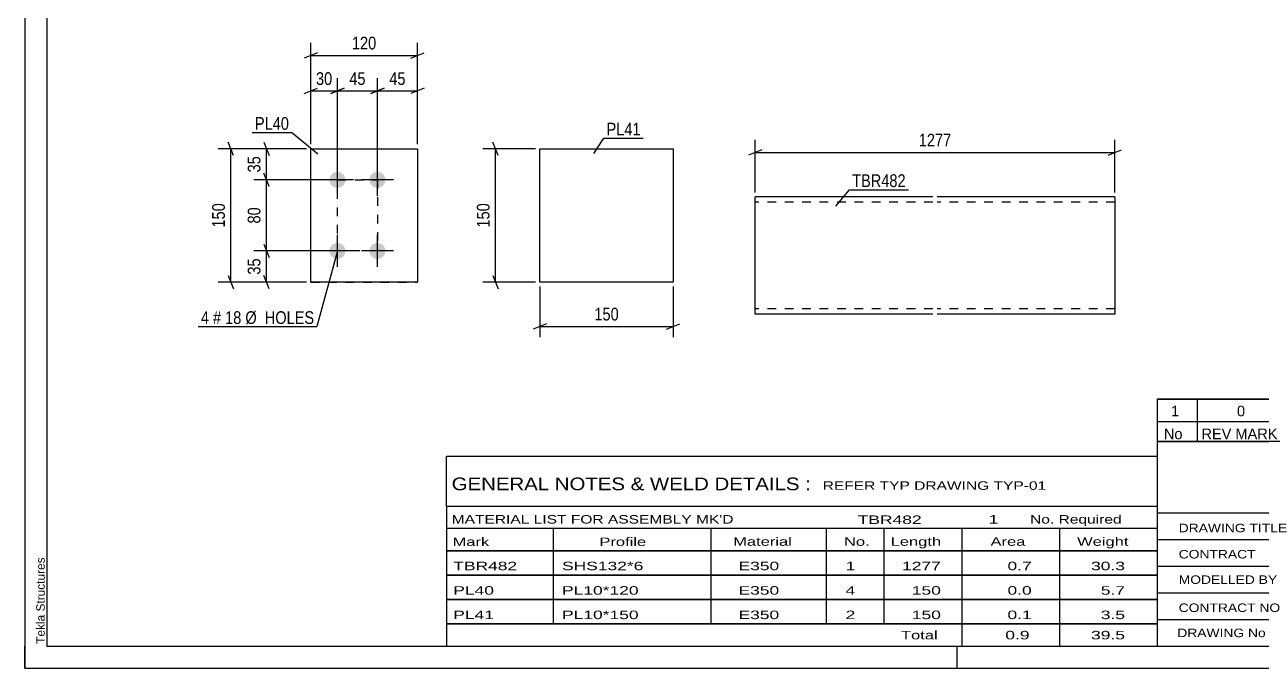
# Model space of a CAD drawing. Header units: millimetres. Extents: x 0 to 420, y 0 to 297.
# Drawn here: x 0 to 278.7, y 0 to 144.8 of the extents above; entities that cross this region are included whole.
import ezdxf

# ---------------------------------------------------------------- set-up
doc = ezdxf.new("R2010")
doc.units = ezdxf.units.MM
doc.linetypes.add('DXK_LINE_DOT2', pattern=[3.9198, 1.9599, -1.9599])
doc.styles.add('Arial', font='ARIAL.TTF', dxfattribs={"height": 0.2})
doc.styles.add('Arial Narrow', font='ARIALN.TTF', dxfattribs={"height": 0.2})

# ---------------------------------------------------------------- blocks, each defined once
blk = doc.blocks.new('Unknown-581592121-1127')
at = {"color": 5, "linetype": 'Continuous'}
for p, q in [((0, 297), (0, 0)), ((5, 292), (5, 5)), ((0, 0), (0, 5)), ((5, 5), (415, 5)), ((210, 0), (210, 5)), ((0, 0), (420, 0))]:
    blk.add_line(p, q, dxfattribs=at)
at = {"color": 174, "linetype": 'Continuous', "style": 'Arial'}
blk.add_text('Tekla Structures', height=1.9102, rotation=90, dxfattribs=at).set_placement((4.5, 5.5))
blk = doc.blocks.new('Bolt-581592121-2103 - 2040')
at = {"linetype": 'Continuous'}
for points in [[(70.42, 108.12), (70.04, 108.16), (69.69, 108.27), (69.36, 108.46), (69.08, 108.71), (68.86, 109.02), (68.71, 109.36), (68.63, 109.73), (68.63, 110.11), (68.71, 110.47), (68.86, 110.82), (69.08, 111.12), (69.36, 111.37), (69.69, 111.56), (70.04, 111.68), (70.42, 111.72), (70.79, 111.68), (71.15, 111.56), (71.48, 111.37), (71.76, 111.12), (71.98, 110.82), (72.13, 110.47), (72.21, 110.11), (72.21, 109.73), (72.13, 109.36), (71.98, 109.02), (71.76, 108.71), (71.48, 108.46), (71.15, 108.27), (70.79, 108.16)], [(79.42, 108.12), (79.04, 108.16), (78.69, 108.27), (78.36, 108.46), (78.08, 108.71), (77.86, 109.02), (77.71, 109.36), (77.63, 109.73), (77.63, 110.11), (77.71, 110.47), (77.86, 110.82), (78.08, 111.12), (78.36, 111.37), (78.69, 111.56), (79.04, 111.68), (79.42, 111.72), (79.79, 111.68), (80.15, 111.56), (80.48, 111.37), (80.76, 111.12), (80.98, 110.82), (81.13, 110.47), (81.21, 110.11), (81.21, 109.73), (81.13, 109.36), (80.98, 109.02), (80.76, 108.71), (80.48, 108.46), (80.15, 108.27), (79.79, 108.16)], [(70.42, 92.12), (70.04, 92.16), (69.69, 92.27), (69.36, 92.46), (69.08, 92.71), (68.86, 93.02), (68.71, 93.36), (68.63, 93.73), (68.63, 94.11), (68.71, 94.47), (68.86, 94.82), (69.08, 95.12), (69.36, 95.37), (69.69, 95.56), (70.04, 95.68), (70.42, 95.72), (70.79, 95.68), (71.15, 95.56), (71.48, 95.37), (71.76, 95.12), (71.98, 94.82), (72.13, 94.47), (72.21, 94.11), (72.21, 93.73), (72.13, 93.36), (71.98, 93.02), (71.76, 92.71), (71.48, 92.46), (71.15, 92.27), (70.79, 92.16)], [(79.42, 92.12), (79.04, 92.16), (78.69, 92.27), (78.36, 92.46), (78.08, 92.71), (77.86, 93.02), (77.71, 93.36), (77.63, 93.73), (77.63, 94.11), (77.71, 94.47), (77.86, 94.82), (78.08, 95.12), (78.36, 95.37), (78.69, 95.56), (79.04, 95.68), (79.42, 95.72), (79.79, 95.68), (80.15, 95.56), (80.48, 95.37), (80.76, 95.12), (80.98, 94.82), (81.13, 94.47), (81.21, 94.11), (81.21, 93.73), (81.13, 93.36), (80.98, 93.02), (80.76, 92.71), (80.48, 92.46), (80.15, 92.27), (79.79, 92.16)]]:
    blk.add_hatch(color=1, dxfattribs=at).paths.add_polyline_path(points)
at = {"color": 1, "linetype": 'Continuous'}
for p, q in [((70.42, 106.32), (70.42, 113.52)), ((79.42, 106.32), (79.42, 113.52)), ((74.02, 109.92), (66.82, 109.92)), ((83.02, 109.92), (75.82, 109.92)), ((70.42, 90.32), (70.42, 97.52)), ((79.42, 90.32), (79.42, 97.52)), ((74.02, 93.92), (66.82, 93.92)), ((83.02, 93.92), (75.82, 93.92))]:
    blk.add_line(p, q, dxfattribs=at)
blk = doc.blocks.new('Part-581592121-2108 - 2040')
at = {"color": 2, "linetype": 'Continuous'}
for p, q in [((64.42, 116.92), (88.42, 116.92)), ((64.42, 86.92), (64.42, 116.92)), ((88.42, 116.92), (88.42, 116.92)), ((88.42, 116.92), (88.42, 86.92)), ((88.42, 86.92), (64.42, 86.92)), ((64.42, 86.92), (64.42, 86.92))]:
    blk.add_line(p, q, dxfattribs=at)
at = {"color": 7, "linetype": 'DXK_LINE_DOT2'}
for p, q in [((64.42, 116.92), (88.42, 116.92)), ((64.42, 86.92), (88.42, 86.92)), ((64.42, 86.92), (64.42, 86.92))]:
    blk.add_line(p, q, dxfattribs=at)
blk = doc.blocks.new('Part-581592121-2231 - 2225')
at = {"color": 2, "linetype": 'Continuous'}
for p, q in [((116.03, 116.92), (146.03, 116.92)), ((116.03, 86.92), (116.03, 116.92)), ((146.03, 116.92), (146.03, 86.92)), ((146.03, 86.92), (116.03, 86.92))]:
    blk.add_line(p, q, dxfattribs=at)
blk = doc.blocks.new('Part-581592121-2256 - 2248')
at = {"color": 2, "linetype": 'Continuous'}
for p, q in [((204.49, 106.08), (164.49, 106.08)), ((164.49, 79.86), (164.49, 106.08)), ((245.49, 106.08), (205.49, 106.08)), ((245.49, 106.08), (245.49, 105.9)), ((245.49, 105.9), (245.49, 103.68)), ((245.49, 103.68), (245.49, 79.68)), ((164.49, 79.68), (164.49, 79.86)), ((204.49, 79.68), (164.49, 79.68)), ((245.49, 79.68), (205.49, 79.68))]:
    blk.add_line(p, q, dxfattribs=at)
at = {"color": 7, "linetype": 'DXK_LINE_DOT2'}
for p, q in [((204.49, 104.88), (164.49, 104.88)), ((245.49, 104.88), (205.49, 104.88)), ((245.49, 105.38), (245.49, 103.68)), ((164.49, 80.88), (164.49, 80.97)), ((204.49, 80.88), (164.49, 80.88)), ((245.49, 80.88), (205.49, 80.88)), ((245.49, 80.97), (245.49, 81.16)), ((245.49, 80.88), (245.49, 80.97)), ((245.49, 80.88), (245.49, 80.97)), ((164.49, 79.68), (164.49, 79.68))]:
    blk.add_line(p, q, dxfattribs=at)
blk = doc.blocks.new('Rectangle-581592121-2210 - 2040')
at = {"color": 1, "linetype": 'DXK_LINE_DOT2'}
blk.add_lwpolyline([(70.42, 109.92), (79.42, 109.92), (79.42, 93.92), (70.42, 93.92), (70.42, 109.92)], close=True, dxfattribs=at)
blk = doc.blocks.new('StraightDimension-581592121-2133 - 2040')
at = {"color": 7, "linetype": 'Continuous'}
for p, q in [((70.42, 110.92), (70.42, 132.77)), ((79.42, 110.92), (79.42, 132.77)), ((68.92, 129.32), (71.92, 130.52)), ((70.42, 129.92), (79.42, 129.92)), ((80.92, 130.52), (77.92, 129.32))]:
    blk.add_line(p, q, dxfattribs=at)
at = {"color": 0}
blk.add_wipeout([(77.35, 130.67), (77.35, 134.87), (72.49, 134.87), (72.49, 130.67)], dxfattribs=at)
at = {"color": 3, "style": 'Arial Narrow'}
blk.add_text('45', height=2.863, dxfattribs=at).set_placement((73.09, 131.27))
blk = doc.blocks.new('StraightDimension-581592121-2165 - 2040')
at = {"color": 7, "linetype": 'Continuous'}
for p, q in [((53.82, 95.42), (55.02, 92.42)), ((69.42, 93.92), (51.57, 93.92)), ((54.42, 86.92), (54.42, 93.92)), ((63.42, 86.92), (51.57, 86.92)), ((55.02, 85.42), (53.82, 88.42))]:
    blk.add_line(p, q, dxfattribs=at)
at = {"color": 0}
blk.add_wipeout([(53.67, 92.85), (49.47, 92.85), (49.47, 87.99), (53.67, 87.99)], dxfattribs=at)
at = {"color": 3, "style": 'Arial Narrow'}
blk.add_text('35', height=2.863, rotation=90.0002, dxfattribs=at).set_placement((53.07, 88.59))
blk = doc.blocks.new('StraightDimension-581592121-2123 - 2040')
at = {"color": 7, "linetype": 'Continuous'}
for p, q in [((64.42, 117.92), (64.42, 132.77)), ((70.42, 110.92), (70.42, 132.77)), ((62.92, 129.32), (65.92, 130.52)), ((64.42, 129.92), (70.42, 129.92)), ((71.92, 130.52), (68.92, 129.32))]:
    blk.add_line(p, q, dxfattribs=at)
at = {"color": 0}
blk.add_wipeout([(69.85, 130.67), (69.85, 134.87), (64.99, 134.87), (64.99, 130.67)], dxfattribs=at)
at = {"color": 3, "style": 'Arial Narrow'}
blk.add_text('30', height=2.863, dxfattribs=at).set_placement((65.59, 131.27))
blk = doc.blocks.new('StraightDimension-581592121-2112 - 2040')
at = {"color": 7, "linetype": 'Continuous'}
for p, q in [((64.42, 117.92), (64.42, 140.77)), ((88.42, 117.92), (88.42, 140.77)), ((65.92, 138.52), (62.92, 137.32)), ((64.42, 137.92), (88.42, 137.92)), ((86.92, 137.32), (89.92, 138.52))]:
    blk.add_line(p, q, dxfattribs=at)
at = {"color": 0}
blk.add_wipeout([(79.76, 138.67), (79.76, 142.87), (73.08, 142.87), (73.08, 138.67)], dxfattribs=at)
at = {"color": 3, "style": 'Arial Narrow'}
blk.add_text('120', height=2.863, dxfattribs=at).set_placement((73.68, 139.27))
blk = doc.blocks.new('StraightDimension-581592121-2143 - 2040')
at = {"color": 7, "linetype": 'Continuous'}
for p, q in [((79.42, 110.92), (79.42, 132.77)), ((88.42, 117.92), (88.42, 132.77)), ((77.92, 129.32), (80.92, 130.52)), ((79.42, 129.92), (88.42, 129.92)), ((89.92, 130.52), (86.92, 129.32))]:
    blk.add_line(p, q, dxfattribs=at)
at = {"color": 0}
blk.add_wipeout([(86.35, 130.67), (86.35, 134.87), (81.49, 134.87), (81.49, 130.67)], dxfattribs=at)
at = {"color": 3, "style": 'Arial Narrow'}
blk.add_text('45', height=2.863, dxfattribs=at).set_placement((82.09, 131.27))
blk = doc.blocks.new('StraightDimension-581592121-2154 - 2040')
at = {"color": 7, "linetype": 'Continuous'}
for p, q in [((47.02, 115.42), (45.82, 118.42)), ((63.42, 116.92), (43.57, 116.92)), ((46.42, 86.92), (46.42, 116.92)), ((63.42, 86.92), (43.57, 86.92)), ((45.82, 88.42), (47.02, 85.42))]:
    blk.add_line(p, q, dxfattribs=at)
at = {"color": 0}
blk.add_wipeout([(45.67, 105.26), (41.47, 105.26), (41.47, 98.58), (45.67, 98.58)], dxfattribs=at)
at = {"color": 3, "style": 'Arial Narrow'}
blk.add_text('150', height=2.863, rotation=90.0002, dxfattribs=at).set_placement((45.07, 99.18))
blk = doc.blocks.new('StraightDimension-581592121-2181 - 2040')
at = {"color": 7, "linetype": 'Continuous'}
for p, q in [((69.42, 109.92), (51.57, 109.92)), ((55.02, 108.42), (53.82, 111.42)), ((54.42, 93.92), (54.42, 109.92)), ((53.82, 95.42), (55.02, 92.42)), ((69.42, 93.92), (51.57, 93.92))]:
    blk.add_line(p, q, dxfattribs=at)
at = {"color": 0}
blk.add_wipeout([(53.67, 104.35), (49.47, 104.35), (49.47, 99.49), (53.67, 99.49)], dxfattribs=at)
at = {"color": 3, "style": 'Arial Narrow'}
blk.add_text('80', height=2.863, rotation=90.0002, dxfattribs=at).set_placement((53.07, 100.09))
blk = doc.blocks.new('StraightDimension-581592121-2194 - 2040')
at = {"color": 7, "linetype": 'Continuous'}
for p, q in [((53.82, 118.42), (55.02, 115.42)), ((63.42, 116.92), (51.57, 116.92)), ((54.42, 109.92), (54.42, 116.92)), ((69.42, 109.92), (51.57, 109.92)), ((55.02, 108.42), (53.82, 111.42))]:
    blk.add_line(p, q, dxfattribs=at)
at = {"color": 0}
blk.add_wipeout([(53.67, 115.85), (49.47, 115.85), (49.47, 110.99), (53.67, 110.99)], dxfattribs=at)
at = {"color": 3, "style": 'Arial Narrow'}
blk.add_text('35', height=2.863, rotation=90.0002, dxfattribs=at).set_placement((53.07, 111.59))
blk = doc.blocks.new('StraightDimension-581592121-2233 - 2225')
at = {"color": 7, "linetype": 'Continuous'}
for p, q in [((106.63, 115.42), (105.43, 118.42)), ((115.03, 116.92), (103.18, 116.92)), ((106.03, 86.92), (106.03, 116.92)), ((115.03, 86.92), (103.18, 86.92)), ((105.43, 88.42), (106.63, 85.42))]:
    blk.add_line(p, q, dxfattribs=at)
at = {"color": 0}
blk.add_wipeout([(105.28, 105.26), (101.08, 105.26), (101.08, 98.58), (105.28, 98.58)], dxfattribs=at)
at = {"color": 3, "style": 'Arial Narrow'}
blk.add_text('150', height=2.863, rotation=90.0002, dxfattribs=at).set_placement((104.68, 99.18))
blk = doc.blocks.new('StraightDimension-581592121-2240 - 2225')
at = {"color": 7, "linetype": 'Continuous'}
for p, q in [((116.03, 85.92), (116.03, 74.52)), ((146.03, 85.92), (146.03, 74.52)), ((117.53, 77.52), (114.53, 76.32)), ((116.03, 76.92), (146.03, 76.92)), ((144.53, 76.32), (147.53, 77.52))]:
    blk.add_line(p, q, dxfattribs=at)
at = {"color": 0}
blk.add_wipeout([(134.37, 77.67), (134.37, 81.87), (127.69, 81.87), (127.69, 77.67)], dxfattribs=at)
at = {"color": 3, "style": 'Arial Narrow'}
blk.add_text('150', height=2.863, dxfattribs=at).set_placement((128.29, 78.27))
blk = doc.blocks.new('StraightDimension-581592121-2261 - 2248')
at = {"color": 7, "linetype": 'Continuous'}
for p, q in [((164.49, 107.08), (164.49, 118.93)), ((245.49, 107.08), (245.49, 118.93)), ((165.99, 116.68), (162.99, 115.48)), ((164.49, 116.08), (245.49, 116.08)), ((243.99, 115.48), (246.99, 116.68))]:
    blk.add_line(p, q, dxfattribs=at)
at = {"color": 0}
blk.add_wipeout([(209.25, 116.83), (209.25, 121.03), (200.74, 121.03), (200.74, 116.83)], dxfattribs=at)
at = {"color": 3, "style": 'Arial Narrow'}
blk.add_text('1277', height=2.863, dxfattribs=at).set_placement((201.34, 117.43))
blk = doc.blocks.new('Unknown-581592121-2826')
at = {"color": 7, "linetype": 'Continuous'}
for p, q in [((255, 51.05), (255, 5)), ((255, 51.05), (415, 51.05)), ((415, 51), (415, 5)), ((255, 35), (415, 35)), ((295.14, 35), (295.14, 5)), ((255, 29), (415, 29)), ((397, 5.05), (397, 29.05)), ((255, 23), (415, 23)), ((339.14, 23), (339.14, 5)), ((255, 17), (415, 17)), ((255, 11), (397, 11)), ((255, 5), (415, 5))]:
    blk.add_line(p, q, dxfattribs=at)
at = {"color": 7, "style": 'Arial Narrow'}
for s, height, width, p in [('DRAWING TITLE', 1.9089, 1.425378, (259.88, 30.61)), ('TC-BRACE', 1.909, 1.425378, (296.81, 30.59)), ('CONTRACT', 1.909, 1.425378, (259.88, 24.71)), ('TERMINAL BUILDING', 1.9089, 1.425378, (297.06, 25.07)), ('MODELLED BY', 1.9089, 1.425378, (259.88, 18.98)), ('GSK', 1.909, 1.425378, (296.88, 19.04)), ('ISSUED', 1.909, 1.425378, (339.94, 18.64)), ('17.03.2026', 1.909, 1.425378, (356.69, 18.52)), ('CONTRACT NO', 1.9089, 1.425378, (259.88, 12.66)), ('AN-C-1376', 1.909, 1.425378, (297.23, 12.78)), ('SCALE', 1.909, 1.425378, (339.94, 12.65)), ('A1', 6.204, 1.25, (401.24, 7.2)), ('DRAWING No', 1.909, 1.425378, (259.56, 7)), ('[TBR.482]', 1.909, 1.425378, (297.46, 6.99)), ('1', 3.34, 1.5, (376.91, 5.68)), ('REVISION No.', 1.9089, 1.425378, (339.94, 5.77))]:
    blk.add_text(s, height=height, dxfattribs=dict(at, width=width)).set_placement(p)
at = {"color": 7, "linetype": 'Continuous', "style": 'Arial Narrow'}
for s, height, width, p in [('PH #', 2.1, 1.42538, (402.4, 24.55)), ('101', 2.1, 1.42538, (403.41, 18.55)), ('NTS', 1.909, 1.425378, (357, 13.05))]:
    blk.add_text(s, height=height, dxfattribs=dict(at, width=width)).set_placement(p)
blk = doc.blocks.new('Unknown-581592121-2827')
at = {"color": 7, "linetype": 'Continuous'}
for p, q in [((255, 60.55), (415, 60.55)), ((415, 60.55), (255, 60.55)), ((255, 60.55), (255, 55.55)), ((264, 60.55), (264, 55.55)), ((288, 60.55), (288, 55.55)), ((385, 60.55), (385, 55.55)), ((415, 60.55), (415, 55.55)), ((255, 55.55), (415, 55.55)), ((255, 55.55), (255, 51.05)), ((255, 55.55), (415, 55.55)), ((264, 55.55), (264, 51.05)), ((288, 55.55), (288, 51.05)), ((385, 55.55), (385, 51.05)), ((415, 55.55), (415, 51.05)), ((415, 51.05), (255, 51.05))]:
    blk.add_line(p, q, dxfattribs=at)
at = {"color": 7, "linetype": 'Continuous', "style": 'Arial Narrow'}
for s, height, width, p in [('1', 2.39, 1.196471, (258.16, 56.7)), ('0', 2.39, 1.196471, (273, 56.7)), ('ISSUED FOR CONSTRUCTION', 2.3861, 1.196471, (290, 56.7)), ('17.03.2026', 2.386, 1.196471, (391, 56.7)), ('No', 2.386, 1.2, (256.54, 51.55)), ('REV MARK', 2.386, 1.2, (265, 51.55)), ('REVISION DESCRIPTION', 2.3861, 1.2, (290, 51.55)), ('REV. DATE', 2.386, 1.2, (390.28, 51.55))]:
    blk.add_text(s, height=height, dxfattribs=dict(at, width=width)).set_placement(p)
blk = doc.blocks.new('Unknown-581592121-2828')
at = {"color": 7, "linetype": 'Continuous'}
for p, q in [((95, 47.75), (255, 47.75)), ((95, 36.5), (95, 47.75)), ((255, 47.75), (255, 36.5)), ((95, 36.5), (255, 36.5)), ((95, 36.5), (95, 31.5)), ((255, 36.5), (255, 31.5)), ((95, 31.5), (255, 31.5)), ((95, 31.5), (95, 26.5)), ((119, 31.5), (119, 26.5)), ((154.5, 31.5), (154.5, 26.5)), ((180.5, 31.5), (180.5, 26.5)), ((193.5, 31.5), (193.5, 26.5)), ((211, 31.5), (211, 26.5)), ((233, 31.5), (233, 26.5)), ((255, 31.5), (255, 26.5)), ((95, 26.5), (255, 26.5)), ((95, 26.45), (95, 21.05)), ((95, 26.45), (255, 26.45)), ((119, 26.5), (119, 21)), ((154.5, 26.5), (154.5, 21)), ((180.5, 26.5), (180.5, 21)), ((193.5, 26.5), (193.5, 21)), ((211, 26.5), (211, 21)), ((233, 26.5), (233, 21)), ((255, 26.45), (255, 21.05)), ((95, 21.05), (255, 21.05)), ((95, 20.95), (95, 15.55)), ((95, 20.95), (255, 20.95)), ((119, 21), (119, 15.5)), ((154.5, 21), (154.5, 15.5)), ((180.5, 21), (180.5, 15.5)), ((193.5, 21), (193.5, 15.5)), ((211, 21), (211, 15.5)), ((233, 21), (233, 15.5)), ((255, 20.95), (255, 15.55)), ((95, 15.55), (255, 15.55)), ((95, 15.45), (95, 10.05)), ((95, 15.45), (255, 15.45)), ((119, 15.5), (119, 10)), ((154.5, 15.5), (154.5, 10)), ((180.5, 15.5), (180.5, 10)), ((193.5, 15.5), (193.5, 10)), ((211, 15.5), (211, 10)), ((233, 15.5), (233, 10)), ((255, 15.45), (255, 10.05)), ((95, 10.05), (255, 10.05)), ((95, 10), (255, 10)), ((95, 10), (95, 5)), ((211, 10), (211, 5)), ((233, 10), (233, 5)), ((255, 10), (255, 5)), ((95, 5), (255, 5))]:
    blk.add_line(p, q, dxfattribs=at)
at = {"color": 7, "style": 'Arial Narrow'}
for s, height, width, p in [('GENERAL NOTES & WELD DETAILS :', 2.8633, 1.4, (96.15, 40.06)), ('REFER TYP DRAWING TYP-01', 1.9089, 1.6, (179.7, 40.16)), ("MATERIAL LIST FOR ASSEMBLY MK'D", 1.9089, 1.6, (96.15, 32.56)), ('TBR482', 1.909, 1.794707, (187.59, 32.47)), ('1', 1.91, 1.794707, (217.08, 32.56)), ('No. Required', 1.9089, 1.6, (226.41, 32.56)), ('Mark', 1.909, 1.7, (96.34, 27.5)), ('Profile', 1.909, 1.7, (129.41, 27.5)), ('Material', 1.909, 1.7, (159.54, 27.56)), ('No.', 1.909, 1.7, (184.5, 27.56)), ('Length', 1.909, 1.7, (195, 27.56)), ('Area', 1.909, 1.7, (217.5, 27.56)), ('Weight', 1.909, 1.7, (237, 27.56))]:
    blk.add_text(s, height=height, dxfattribs=dict(at, width=width)).set_placement(p)
at = {"color": 7, "linetype": 'Continuous', "style": 'Arial Narrow'}
for s, height, width, p in [('TBR482', 1.909, 1.794707, (96.5, 22.06)), ('SHS132*6', 1.909, 1.794707, (121, 22.06)), ('E350', 1.909, 1.794707, (160.74, 22.06)), ('1', 1.91, 1.794707, (184.86, 22.06)), ('1277', 1.909, 1.794707, (197.58, 22.06)), ('0.7', 1.909, 1.794707, (221.32, 22.06)), ('30.3', 1.909, 1.794707, (240.14, 22.06)), ('PL40', 1.909, 1.794707, (96.5, 16.56)), ('PL10*120', 1.909, 1.794707, (121, 16.56)), ('E350', 1.909, 1.794707, (160.74, 16.56)), ('4', 1.91, 1.794707, (184.86, 16.56)), ('150', 1.909, 1.794707, (199.77, 16.56)), ('0.0', 1.909, 1.794707, (221.32, 16.56)), ('5.7', 1.909, 1.794707, (242.33, 16.56)), ('PL41', 1.909, 1.794707, (96.5, 11.06)), ('PL10*150', 1.909, 1.794707, (121, 11.06)), ('E350', 1.909, 1.794707, (160.74, 11.06)), ('2', 1.91, 1.794707, (184.86, 11.06)), ('150', 1.909, 1.794707, (199.77, 11.06)), ('0.1', 1.909, 1.794707, (221.32, 11.06)), ('3.5', 1.909, 1.794707, (242.33, 11.06)), ('Total', 1.909, 1.7, (197.33, 6.5)), ('0.9', 1.909, 1.794707, (220.83, 6.5)), ('39.5', 1.909, 1.794707, (240.14, 6.5))]:
    blk.add_text(s, height=height, dxfattribs=dict(at, width=width)).set_placement(p)
blk = doc.blocks.new('Mark-581592121-2099 - 2040')
at = {"color": 0}
blk.add_wipeout([(41.5, 77.48), (41.5, 80.48), (39.67, 80.48), (39.67, 77.48)], dxfattribs=at)
blk.add_wipeout([(41.5, 77.48), (41.5, 80.48), (39.67, 80.48), (39.67, 77.48)], dxfattribs=at)
blk.add_wipeout([(44.22, 77.48), (44.22, 80.48), (42.4, 80.48), (42.4, 77.48)], dxfattribs=at)
blk.add_wipeout([(44.22, 77.48), (44.22, 80.48), (42.4, 80.48), (42.4, 77.48)], dxfattribs=at)
at = {"color": 3, "style": 'Arial Narrow'}
blk.add_text('4', height=2.86, dxfattribs=at).set_placement((39.67, 77.48))
at = {"color": 0}
blk.add_wipeout([(48.78, 77.48), (48.78, 80.48), (45.12, 80.48), (45.12, 77.48)], dxfattribs=at)
blk.add_wipeout([(48.78, 77.48), (48.78, 80.48), (45.12, 80.48), (45.12, 77.48)], dxfattribs=at)
at = {"color": 3, "style": 'Arial Narrow'}
blk.add_text('#', height=2.86, dxfattribs=at).set_placement((42.4, 77.48))
at = {"color": 0}
blk.add_wipeout([(65.21, 77.48), (65.21, 80.48), (49.68, 80.48), (49.68, 77.48)], dxfattribs=at)
blk.add_wipeout([(65.21, 77.48), (65.21, 80.48), (49.68, 80.48), (49.68, 77.48)], dxfattribs=at)
at = {"color": 7, "linetype": 'Continuous'}
for p in [(70.42, 93.92), (39.07, 76.88)]:
    blk.add_line(p, (65.81, 76.88), dxfattribs=at)
at = {"color": 3, "style": 'Arial Narrow'}
for s, p in [('18', (45.12, 77.48)), ('Ø  HOLES', (49.68, 77.48))]:
    blk.add_text(s, height=2.863, dxfattribs=at).set_placement(p)
blk = doc.blocks.new('Mark-581592121-2104 - 2040')
at = {"color": 0}
blk.add_wipeout([(59.51, 121.18), (59.51, 124.18), (51.84, 124.18), (51.84, 121.18)], dxfattribs=at)
blk.add_wipeout([(59.51, 121.18), (59.51, 124.18), (51.84, 124.18), (51.84, 121.18)], dxfattribs=at)
at = {"color": 30, "linetype": 'Continuous'}
for p in [(51.24, 120.58), (66.01, 115.72)]:
    blk.add_line(p, (60.11, 120.58), dxfattribs=at)
at = {"color": 3, "style": 'Arial Narrow'}
blk.add_text('PL40', height=2.863, dxfattribs=at).set_placement((51.84, 121.18))
blk = doc.blocks.new('Mark-581592121-2227 - 2225')
at = {"color": 0}
blk.add_wipeout([(138.7, 119.9), (138.7, 122.9), (131.03, 122.9), (131.03, 119.9)], dxfattribs=at)
blk.add_wipeout([(138.7, 119.9), (138.7, 122.9), (131.03, 122.9), (131.03, 119.9)], dxfattribs=at)
at = {"color": 30, "linetype": 'Continuous'}
for p, q in [((128.19, 115.86), (130.43, 119.3)), ((130.43, 119.3), (139.3, 119.3))]:
    blk.add_line(p, q, dxfattribs=at)
at = {"color": 3, "style": 'Arial Narrow'}
blk.add_text('PL41', height=2.863, dxfattribs=at).set_placement((131.03, 119.9))
blk = doc.blocks.new('Mark-581592121-2252 - 2248')
at = {"color": 0}
blk.add_wipeout([(198.4, 108.3), (198.4, 111.3), (186.34, 111.3), (186.34, 108.3)], dxfattribs=at)
blk.add_wipeout([(198.4, 108.3), (198.4, 111.3), (186.34, 111.3), (186.34, 108.3)], dxfattribs=at)
at = {"color": 30, "linetype": 'Continuous'}
for p, q in [((182.67, 104), (185.74, 107.7)), ((185.74, 107.7), (199, 107.7))]:
    blk.add_line(p, q, dxfattribs=at)
at = {"color": 3, "style": 'Arial Narrow'}
blk.add_text('TBR482', height=2.863, dxfattribs=at).set_placement((186.34, 108.3))

msp = doc.modelspace()

# ---------------------------------------------------------------- block references
for name in ['Unknown-581592121-1127', 'Part-581592121-2108 - 2040', 'Part-581592121-2231 - 2225', 'Bolt-581592121-2103 - 2040', 'Rectangle-581592121-2210 - 2040', 'Part-581592121-2256 - 2248', 'Unknown-581592121-2827', 'Unknown-581592121-2826', 'Unknown-581592121-2828']:
    msp.add_blockref(name, (0, 0))

# ---------------------------------------------------------------- next in the draw order: block references
for name in ['StraightDimension-581592121-2133 - 2040', 'Mark-581592121-2227 - 2225', 'StraightDimension-581592121-2261 - 2248', 'StraightDimension-581592121-2233 - 2225', 'StraightDimension-581592121-2165 - 2040']:
    msp.add_blockref(name, (0, 0))

# ---------------------------------------------------------------- next in the draw order: block references
for name in ['StraightDimension-581592121-2123 - 2040', 'Mark-581592121-2252 - 2248', 'StraightDimension-581592121-2240 - 2225']:
    msp.add_blockref(name, (0, 0))

# ---------------------------------------------------------------- next in the draw order: block references
msp.add_blockref('StraightDimension-581592121-2112 - 2040', (0, 0))

# ---------------------------------------------------------------- next in the draw order: block references
for name in ['StraightDimension-581592121-2143 - 2040', 'StraightDimension-581592121-2154 - 2040']:
    msp.add_blockref(name, (0, 0))

# ---------------------------------------------------------------- next in the draw order: block references
msp.add_blockref('StraightDimension-581592121-2181 - 2040', (0, 0))

# ---------------------------------------------------------------- next in the draw order: block references
for name in ['StraightDimension-581592121-2194 - 2040', 'Mark-581592121-2099 - 2040']:
    msp.add_blockref(name, (0, 0))

# ---------------------------------------------------------------- next in the draw order: block references
msp.add_blockref('Mark-581592121-2104 - 2040', (0, 0))

doc.saveas('drawing.dxf')
